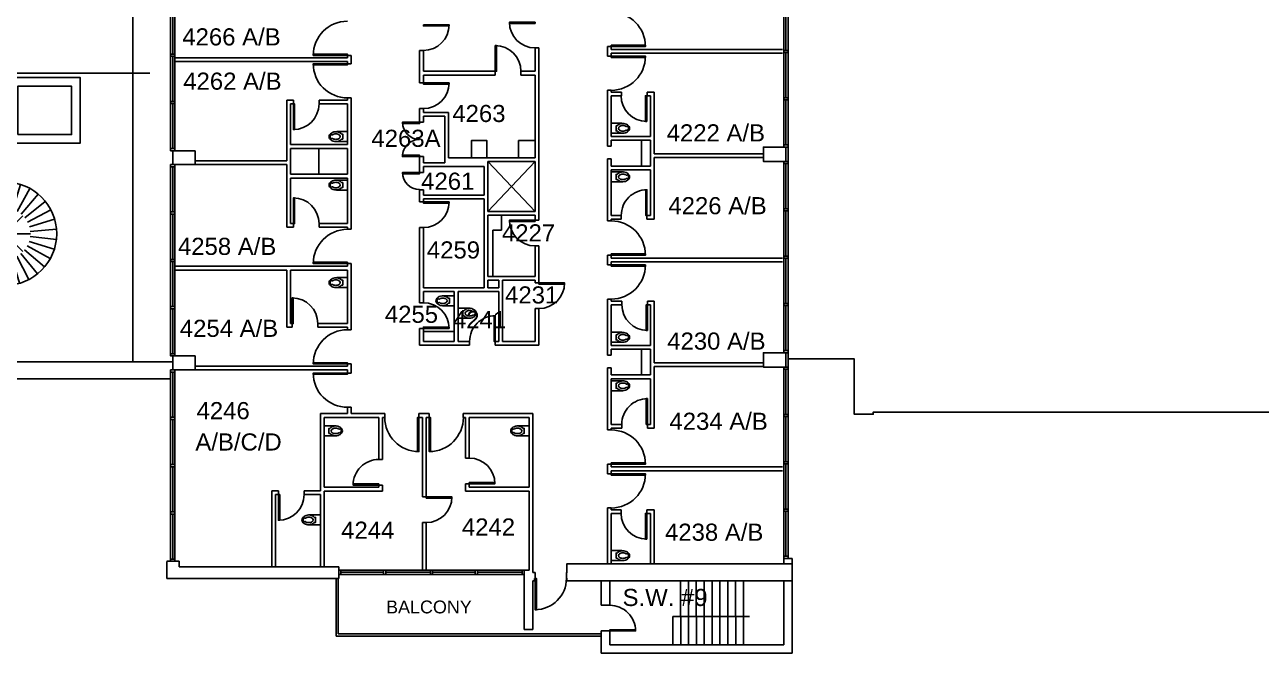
# Model space of a CAD drawing. Header units: inches. Extents: x -1050 to 5570, y -48 to 4302.
# Drawn here: x 2356 to 4091, y 211 to 1092 of the extents above; entities that cross this region are included whole.
import ezdxf

# ---------------------------------------------------------------- set-up
doc = ezdxf.new("R2010")
doc.units = ezdxf.units.IN
doc.header["$LTSCALE"] = 98
doc.header["$MEASUREMENT"] = 0
doc.layers.get('0').update_dxf_attribs({"linetype": 'CONTINUOUS'})
for name, color, linetype in [('A-ANNO-ROOM', 4, 'CONTINUOUS'), ('A-ANNO-TEXT', 4, 'CONTINUOUS'), ('A-DOOR', 2, 'CONTINUOUS'), ('A-FLOR-CASE', 3, 'CONTINUOUS'), ('A-FLOR-PFIX', 2, 'CONTINUOUS'), ('A-FLOR-STRS', 2, 'CONTINUOUS'), ('A-GLAZ', 2, 'CONTINUOUS'), ('A-ROOF-LEVL-THIN', 1, 'CONTINUOUS'), ('A-SHAFT', 1, 'CONTINUOUS'), ('A-WALL-FULL', 6, 'CONTINUOUS'), ('L-PLNT', 8, 'CONTINUOUS')]:
    doc.layers.add(name, color=color, linetype=linetype)
doc.styles.add('Arial', font='arial.ttf')

# ---------------------------------------------------------------- blocks, each defined once
blk = doc.blocks.new('WC')
for p, q in [((21.068753, -2.504894), (21.068753, -2.504894)), ((23.831759, -3.603083), (23.831759, -3.603083))]:
    blk.add_line(p, q)
for points in [[(16.399601, -6.93083, -0.022673), (14.875, -7), (0, -7), (0, -3.020761), (0, 0), (0, 3.020761), (0, 7), (14.875, 7)], [(16.211212, -6.937926, -0.074934), (12.562014, -6.387938, -0.085426), (9.670474, -4.920528, -0.066386), (8.264603, -3.550098), (6.711212, -3.550098), (6.711212, 3.449902), (8.264603, 3.449902, -0.066386), (9.670474, 4.820333, -0.085426), (12.562014, 6.287743, -0.111314), (17.991061, 6.709134)], [(23.722377, 3.991504, -0.562484), (23.529526, 3.158962), (21.300368, 2.424162, -0.238976), (20.853364, 2.492058, 0.08035), (18.976205, 3.421006, 0.074934), (16.211212, 3.837731, 0.074934), (13.446218, 3.421006, 0.085426), (11.462194, 2.414145, 0.066386), (10.624271, 1.597345, 0.330534), (10.624271, -1.69754, 0.066386), (11.462194, -2.51434, 0.085426), (13.446218, -3.521201, 0.074934), (16.211212, -3.937926, 0.074934), (18.976205, -3.521201, 0.08035), (20.853364, -2.592253, -0.238976), (21.300368, -2.524357), (23.503493, -3.250575, -0.549653), (23.710095, -4.069149)], [(25.75, 0, 0.143932), (25.015482, 2.498761, 0.107177), (22.564786, 4.949747, 0.077997), (19.212481, 6.431696, 0.065232), (14.875, 7)], [(24.25, 0, 0.143932), (23.754089, 1.687041, 0.059203), (22.750942, 2.902316)], [(22.67201, -2.976493, 0.063273), (23.754089, -1.687041, 0.143932), (24.25, 0)], [(23.748064, -4.023967, 0.06085), (25.015482, -2.498761, 0.143932), (25.75, 0)]]:
    blk.add_lwpolyline(points, format="xyb")
for centre, radius, start, end in [((16.211212, 5.443363), 12.38129, 270, 287.141641), ((17.043143, 2.746106), 9.558648, 287.141641, 306.672481), ((18.316811, 1.035634), 7.426057, 306.672481, 316.574161)]:
    blk.add_arc(centre, radius, start, end)
blk = doc.blocks.new('TREE')
at = {"layer": 'L-PLNT'}
for p, q in [((-9.9, 34.1), (-20.2, 69.5)), ((-3.1, 35.4), (-6.3, 72.1)), ((3.9, 35.3), (7.9, 71.9)), ((-22.2, 27.7), (-45.3, 56.4)), ((-16.4, 31.5), (-33.4, 64.2)), ((10.7, 33.9), (21.8, 69)), ((17.1, 31.1), (34.8, 63.4)), ((22.8, 27.2), (46.5, 55.4)), ((-31.1, 17.1), (-63.4, 34.8)), ((-27.2, 22.8), (-55.4, 46.5)), ((0, 10.9), (0, 35.5)), ((27.7, 22.2), (56.4, 45.3)), ((-33.9, 10.7), (-69, 21.8)), ((-7.7, 7.7), (-25.1, 25.1)), ((7.7, 7.7), (25.1, 25.1)), ((31.5, 16.4), (64.2, 33.4)), ((34.1, 9.9), (69.5, 20.2)), ((-35.3, 3.9), (-71.9, 7.9)), ((-10.9, 0), (-35.5, 0)), ((10.9, 0), (35.5, 0)), ((35.4, 3.1), (72.1, 6.3)), ((-35.4, -3.1), (-72.1, -6.3)), ((-34.1, -9.9), (-69.5, -20.2)), ((-31.5, -16.4), (-64.2, -33.4)), ((-7.7, -7.7), (-25.1, -25.1)), ((0, -10.9), (0, -35.5)), ((7.7, -7.7), (25.1, -25.1)), ((31.1, -17.1), (63.4, -34.8)), ((33.9, -10.7), (69, -21.8)), ((35.3, -3.9), (71.9, -7.9)), ((-27.7, -22.2), (-56.4, -45.3)), ((-22.8, -27.2), (-46.5, -55.4)), ((-17.1, -31.1), (-34.8, -63.4)), ((-10.7, -33.9), (-21.8, -69)), ((9.9, -34.1), (20.2, -69.5)), ((16.4, -31.5), (33.4, -64.2)), ((22.2, -27.7), (45.3, -56.4)), ((27.2, -22.8), (55.4, -46.5)), ((-3.9, -35.3), (-7.9, -71.9)), ((3.1, -35.4), (6.3, -72.1))]:
    blk.add_line(p, q, dxfattribs=at)
for radius in [72.4, 7.6]:
    blk.add_circle((0, 0), radius, dxfattribs=at)
blk = doc.blocks.new('*U129')
for p, q in [((0, 0), (0, 0)), ((48, 0), (48, 0))]:
    blk.add_line(p, q)
blk.add_lwpolyline([(0, 0), (0, -48), (1.75, -48), (1.75, 0)], close=True)
blk.add_arc((0, 0), 48, 270, 0)
blk = doc.blocks.new('*U130')
for p, q in [((0, 0), (0, 0)), ((-48, 0), (-48, 0))]:
    blk.add_line(p, q)
blk.add_lwpolyline([(0, 0), (0, -48), (-1.75, -48), (-1.75, 0)], close=True)
blk.add_arc((0, 0), 48, 180, 270)
blk = doc.blocks.new('*U131')
for p, q in [((0, 0), (0, 0)), ((-36, 0), (-36, 0))]:
    blk.add_line(p, q)
blk.add_lwpolyline([(0, 0), (0, -36), (-1.75, -36), (-1.75, 0)], close=True)
blk.add_arc((0, 0), 36, 180, 270)
blk = doc.blocks.new('*U132')
for p, q in [((0, 0), (0, 0)), ((-36, 0), (-36, 0))]:
    blk.add_line(p, q)
blk.add_lwpolyline([(0, 0), (0, 36), (-1.75, 36), (-1.75, 0)], close=True)
blk.add_arc((0, 0), 36, 90, 180)
blk = doc.blocks.new('*U133')
for p, q in [((0, 0), (0, 0)), ((48, 0), (48, 0))]:
    blk.add_line(p, q)
blk.add_lwpolyline([(0, 0), (0, 48), (1.75, 48), (1.75, 0)], close=True)
blk.add_arc((0, 0), 48, 0, 90)
blk = doc.blocks.new('*U134')
for p, q in [((0, 0), (0, 0)), ((-48, 0), (-48, 0))]:
    blk.add_line(p, q)
blk.add_lwpolyline([(0, 0), (0, 48), (-1.75, 48), (-1.75, 0)], close=True)
blk.add_arc((0, 0), 48, 90, 180)
blk = doc.blocks.new('*U90')
for p, q in [((0, 0), (0, 0)), ((36, 0), (36, 0))]:
    blk.add_line(p, q)
blk.add_lwpolyline([(0, 0), (0, 36), (1.75, 36), (1.75, 0)], close=True)
blk.add_arc((0, 0), 36, 0, 90)
blk = doc.blocks.new('*U135')
for p, q in [((0, 0), (0, 0)), ((36, 0), (36, 0))]:
    blk.add_line(p, q)
blk.add_lwpolyline([(0, 0), (0, -36), (1.75, -36), (1.75, 0)], close=True)
blk.add_arc((0, 0), 36, 270, 0)
blk = doc.blocks.new('*U140')
for p, q in [((0, 0), (0, 0)), ((-36, 0), (-36, 0))]:
    blk.add_line(p, q)
blk.add_lwpolyline([(0, 0), (0, 36), (-1.75, 36), (-1.75, 0)], close=True)
blk.add_arc((0, 0), 36, 90, 180)
blk = doc.blocks.new('*U141')
for p, q in [((0, 0), (0, 0)), ((-36, 0), (-36, 0))]:
    blk.add_line(p, q)
blk.add_lwpolyline([(0, 0), (0, -36), (-1.75, -36), (-1.75, 0)], close=True)
blk.add_arc((0, 0), 36, 180, 270)
blk = doc.blocks.new('*U142')
for p, q in [((0, 0), (0, 0)), ((-36, 0), (-36, 0))]:
    blk.add_line(p, q)
blk.add_lwpolyline([(0, 0), (0, 36), (-1.75, 36), (-1.75, 0)], close=True)
blk.add_arc((0, 0), 36, 90, 180)
blk = doc.blocks.new('*U143')
for p, q in [((0, 0), (0, 0)), ((-36, 0), (-36, 0))]:
    blk.add_line(p, q)
blk.add_lwpolyline([(0, 0), (0, -36), (-1.75, -36), (-1.75, 0)], close=True)
blk.add_arc((0, 0), 36, 180, 270)
blk = doc.blocks.new('*U144')
for p, q in [((0, 0), (0, 0)), ((-36, 0), (-36, 0))]:
    blk.add_line(p, q)
blk.add_lwpolyline([(0, 0), (0, 36), (-1.75, 36), (-1.75, 0)], close=True)
blk.add_arc((0, 0), 36, 90, 180)
blk = doc.blocks.new('*U145')
for p, q in [((0, 0), (0, 0)), ((-24, 0), (-24, 0))]:
    blk.add_line(p, q)
blk.add_lwpolyline([(0, 0), (0, 24), (-1.75, 24), (-1.75, 0)], close=True)
blk.add_arc((0, 0), 24, 90, 180)
blk = doc.blocks.new('*U146')
for p, q in [((0, 0), (0, 0)), ((24, 0), (24, 0))]:
    blk.add_line(p, q)
blk.add_lwpolyline([(0, 0), (0, 24), (1.75, 24), (1.75, 0)], close=True)
blk.add_arc((0, 0), 24, 0, 90)
blk = doc.blocks.new('*U153')
for p, q in [((0, 0), (0, 0)), ((-44, 0), (-44, 0))]:
    blk.add_line(p, q)
blk.add_lwpolyline([(0, 0), (0, -44), (-1.75, -44), (-1.75, 0)], close=True)
blk.add_arc((0, 0), 44, 180, 270)
blk = doc.blocks.new('*U154')
for p, q in [((0, 0), (0, 0)), ((36, 0), (36, 0))]:
    blk.add_line(p, q)
blk.add_lwpolyline([(0, 0), (0, -36), (1.75, -36), (1.75, 0)], close=True)
blk.add_arc((0, 0), 36, 270, 0)

msp = doc.modelspace()

# ---------------------------------------------------------------- linework, layer by layer
at = {"layer": 'A-FLOR-CASE'}
for p, q in [((3048.9, 929.5), (3048.9, 905.3)), ((3048.9, 929.5), (3072.3, 929.5)), ((3221.4, 930), (3221.4, 893.7)), ((3221.4, 637), (3221.4, 600.8))]:
    msp.add_line(p, q, dxfattribs=at)
msp.add_lwpolyline([(2982.9, 905.3), (2982.9, 929.5), (3004.6, 929.5), (3004.6, 905.3)], close=True, dxfattribs=at)
at = {"layer": 'A-FLOR-STRS'}
for p, q in [((3276.4, 262.2), (3276.4, 311.7)), ((3287.4, 262.2), (3287.4, 311.7)), ((3298.4, 262.2), (3298.4, 311.7)), ((3309.4, 262.2), (3309.4, 311.7)), ((3320.4, 262.2), (3320.4, 311.7)), ((3331.4, 262.2), (3331.4, 311.7)), ((3342.4, 262.2), (3342.4, 311.7)), ((3353.4, 262.2), (3353.4, 311.7)), ((3364.4, 262.2), (3364.4, 311.7)), ((3265.6, 262.2), (3373, 262.2)), ((3265.6, 262.2), (3265.6, 222.7)), ((3276.6, 262.2), (3276.6, 222.7)), ((3287.6, 262.2), (3287.6, 222.7)), ((3298.6, 262.2), (3298.6, 222.7)), ((3309.6, 262.2), (3309.6, 222.7)), ((3320.6, 262.2), (3320.6, 222.7)), ((3331.6, 262.2), (3331.6, 222.7)), ((3342.6, 262.2), (3342.6, 222.7)), ((3353.6, 262.2), (3353.6, 222.7)), ((3364.6, 262.2), (3364.6, 222.7))]:
    msp.add_line(p, q, dxfattribs=at)
at = {"layer": 'A-GLAZ'}
for p, q in [((2561, 1050.7), (2561, 1114.1)), ((2564, 1050.7), (2564, 1114.1)), ((2567, 1050.7), (2567, 1114.1)), ((3421, 1055.7), (3421, 1119.1)), ((3424, 1055.7), (3424, 1119.1)), ((3427, 1055.7), (3427, 1119.1)), ((2561, 984.3), (2561, 1047.7)), ((2564, 984.3), (2564, 1047.7)), ((2567, 984.3), (2567, 1047.7)), ((3421, 989.3), (3421, 1052.7)), ((3424, 989.3), (3424, 1052.7)), ((3427, 989.3), (3427, 1052.7)), ((2561, 917.9), (2561, 981.3)), ((2564, 917.9), (2564, 981.3)), ((2567, 917.9), (2567, 981.3)), ((3421, 922.9), (3421, 986.3)), ((3424, 922.9), (3424, 986.3)), ((3427, 922.9), (3427, 986.3)), ((2561, 829.3), (2561, 892.7)), ((2564, 829.3), (2564, 892.7)), ((2567, 829.3), (2567, 892.7)), ((3421, 833.8), (3421, 897.2)), ((3424, 833.8), (3424, 897.2)), ((3427, 833.8), (3427, 897.2)), ((2561, 762.9), (2561, 826.3)), ((2564, 762.9), (2564, 826.3)), ((2567, 762.9), (2567, 826.3)), ((3421, 767.4), (3421, 830.8)), ((3424, 767.4), (3424, 830.8)), ((3427, 767.4), (3427, 830.8)), ((3421, 701.1), (3421, 764.4)), ((3424, 701.1), (3424, 764.4)), ((3427, 701.1), (3427, 764.4)), ((2561, 696.6), (2561, 759.9)), ((2564, 696.6), (2564, 759.9)), ((2567, 696.6), (2567, 759.9)), ((3421, 634.7), (3421, 698.1)), ((3424, 634.7), (3424, 698.1)), ((3427, 634.7), (3427, 698.1)), ((2561, 630.2), (2561, 693.6)), ((2564, 630.2), (2564, 693.6)), ((2567, 630.2), (2567, 693.6)), ((3421, 545.6), (3421, 608.9)), ((3424, 545.6), (3424, 608.9)), ((3427, 545.6), (3427, 608.9)), ((2561, 541.6), (2561, 604.9)), ((2564, 541.6), (2564, 604.9)), ((2567, 541.6), (2567, 604.9)), ((2561, 475.2), (2561, 538.6)), ((2564, 475.2), (2564, 538.6)), ((2567, 475.2), (2567, 538.6)), ((3421, 479.2), (3421, 542.6)), ((3424, 479.2), (3424, 542.6)), ((3427, 479.2), (3427, 542.6)), ((2561, 408.8), (2561, 472.2)), ((2564, 408.8), (2564, 472.2)), ((2567, 408.8), (2567, 472.2)), ((3421, 412.8), (3421, 476.2)), ((3424, 412.8), (3424, 476.2)), ((3427, 412.8), (3427, 476.2)), ((2561, 342.4), (2561, 405.8)), ((2564, 342.4), (2564, 405.8)), ((2567, 342.4), (2567, 405.8)), ((3421, 346.4), (3421, 409.8)), ((3424, 346.4), (3424, 409.8)), ((3427, 346.4), (3427, 409.8)), ((2859.8, 327.2), (2800, 327.2)), ((2859.8, 324.2), (2800, 324.2)), ((2859.8, 321.2), (2800, 321.2)), ((2925.5, 327.2), (2862.8, 327.2)), ((2925.5, 324.2), (2862.8, 324.2)), ((2925.5, 321.2), (2862.8, 321.2)), ((2988.3, 327.2), (2928.5, 327.2)), ((2988.3, 324.2), (2928.5, 324.2)), ((2988.3, 321.2), (2928.5, 321.2)), ((3054, 327.2), (2991.3, 327.2)), ((3054, 324.2), (2991.3, 324.2)), ((3054, 321.2), (2991.3, 321.2))]:
    msp.add_line(p, q, dxfattribs=at)
at = {"layer": 'A-ROOF-LEVL-THIN'}
msp.add_lwpolyline([(3427, 623.2), (3520, 623.2), (3520, 545.7), (3546.5, 545.7), (3546.5, 548.7), (4112, 548.7), (4112, 499.2), (4565.5, 499.2), (4565.5, 545.2), (4592, 545.2), (4592, 1016.2)], dxfattribs=at)
at = {"layer": 'A-SHAFT'}
for p, q in [((3006, 830), (3072.3, 900.1)), ((3006.1, 900.1), (3072.4, 830))]:
    msp.add_line(p, q, dxfattribs=at)
at = {"layer": 'A-WALL-FULL'}
for p, q in [((3072.3, 1059.3), (3072.3, 1026.5)), ((3072.3, 1059.3), (3077.6, 1059.3)), ((3077.6, 1059.3), (3077.6, 817.8)), ((3173.8, 1047.8), (3173.8, 1061.2)), ((3173.8, 1061.2), (3179.1, 1061.2)), ((3179.1, 1057.3), (3179.1, 1061.2)), ((2809.1, 1045.6), (2567, 1045.6)), ((2809.1, 1048.7), (2814.3, 1048.7)), ((2809.1, 1045.6), (2809.1, 1048.7)), ((2814.3, 1037.1), (2814.3, 1048.7)), ((2910.3, 1055.8), (2910.3, 1010.3)), ((2910.3, 1055.8), (2915.6, 1055.8)), ((2915.6, 1055.8), (2915.6, 1026.5)), ((3173.8, 1047.8), (3179.1, 1047.8)), ((3179.1, 1057.3), (3419.4, 1057.3)), ((3179.1, 1052), (3419.4, 1052)), ((3179.1, 1047.8), (3179.1, 1052)), ((2809.1, 1040.4), (2567, 1040.4)), ((2809.1, 1037.1), (2809.1, 1040.4)), ((2809.1, 1037.1), (2814.3, 1037.1)), ((2915.6, 1026.5), (3016.5, 1026.5)), ((3016.5, 1026.5), (3016.5, 1021.2)), ((3052.5, 1026.5), (3072.3, 1026.5)), ((3052.5, 1026.5), (3052.5, 1021.2)), ((2910.3, 1010.3), (2915.6, 1010.3)), ((2915.6, 1021.2), (3016.5, 1021.2)), ((2915.6, 1021.2), (2915.6, 1010.3)), ((3052.5, 1021.2), (3072.3, 1021.2)), ((3072.3, 1021.2), (3072.3, 905.3)), ((2809.1, 989.2), (2814.3, 989.2)), ((2809.1, 985.9), (2809.1, 989.2)), ((2814.3, 805), (2814.3, 989.2)), ((3173.8, 921.5), (3173.8, 999.9)), ((3173.8, 999.9), (3179.1, 999.9)), ((3179.1, 997.4), (3179.1, 999.9)), ((3179.1, 997.4), (3193.4, 997.4)), ((3179.1, 992.2), (3193.4, 992.2)), ((3179.1, 935.2), (3179.1, 992.2)), ((3193.4, 992.2), (3193.4, 997.4)), ((3229.4, 997.4), (3239.1, 997.4)), ((3229.4, 992.2), (3229.4, 997.4)), ((3229.4, 992.2), (3233.9, 992.2)), ((3233.9, 992.2), (3233.9, 935.2)), ((3239.1, 997.4), (3239.1, 911)), ((2724, 985.9), (2724, 900.9)), ((2733.2, 985.9), (2724, 985.9)), ((2729.2, 980.7), (2729.2, 923.7)), ((2733.2, 980.7), (2729.2, 980.7)), ((2733.2, 985.9), (2733.2, 980.7)), ((2809.1, 985.9), (2769.2, 985.9)), ((2769.2, 985.9), (2769.2, 980.7)), ((2809.1, 980.7), (2769.2, 980.7)), ((2809.1, 923.7), (2809.1, 980.7)), ((2910.3, 974.3), (2910.3, 955)), ((2910.3, 974.3), (2915.6, 974.3)), ((2915.6, 974.3), (2915.6, 968.9)), ((2915.6, 955), (2910.3, 955)), ((2915.6, 968.9), (2950.7, 968.9)), ((2915.6, 963.7), (2945.5, 963.7)), ((2915.6, 963.7), (2915.6, 955)), ((2945.5, 963.7), (2945.5, 898.4)), ((2950.7, 968.9), (2950.7, 905.3)), ((2809.1, 923.7), (2729.2, 923.7)), ((3173.8, 921.5), (3179.1, 921.5)), ((3179.1, 935.2), (3233.9, 935.2)), ((3179.1, 930), (3233.9, 930)), ((3179.1, 921.5), (3179.1, 930)), ((3233.9, 893.7), (3233.9, 930)), ((3424, 900.2), (3424, 920.2)), ((2564, 915.2), (2564, 895.7)), ((2809.1, 918.5), (2729.2, 918.5)), ((2729.2, 882.2), (2729.2, 918.5)), ((2769.1, 918.5), (2769.1, 882.2)), ((2809.1, 882.2), (2809.1, 918.5)), ((2915.6, 907), (2910.3, 907)), ((2910.3, 907), (2910.3, 884.6)), ((2915.6, 907), (2915.6, 898.4)), ((2950.7, 905.3), (3072.3, 905.3)), ((3173.8, 816.7), (3173.8, 903.6)), ((3173.8, 903.6), (3179.1, 903.6)), ((3179.1, 893.7), (3179.1, 903.6)), ((3392.4, 911), (3239.1, 911)), ((3239.1, 819.3), (3239.1, 905.7)), ((3392.4, 905.7), (3239.1, 905.7)), ((2595.7, 900.9), (2724, 900.9)), ((2724, 807.8), (2724, 895.7)), ((2915.6, 884.6), (2910.3, 884.6)), ((2945.5, 898.4), (2915.6, 898.4)), ((2915.6, 893.1), (3000.9, 893.1)), ((2915.6, 893.1), (2915.6, 884.6)), ((3000.9, 893.1), (3000.9, 852.7)), ((3006.1, 900.1), (3006.1, 830)), ((3006.1, 900.1), (3072.3, 900.1)), ((3072.3, 900.1), (3072.3, 830)), ((3179.1, 893.7), (3233.9, 893.7)), ((3179.1, 824.5), (3179.1, 888.4)), ((3179.1, 888.4), (3233.9, 888.4)), ((3233.9, 824.5), (3233.9, 888.4)), ((2809.1, 882.2), (2729.2, 882.2)), ((2729.2, 813), (2729.2, 876.9)), ((2809.1, 876.9), (2729.2, 876.9)), ((2809.1, 813), (2809.1, 876.9)), ((2910.3, 860.4), (2910.3, 843.5)), ((2915.6, 860.4), (2910.3, 860.4)), ((2915.6, 852.7), (2915.6, 860.4)), ((2915.6, 852.7), (3000.9, 852.7)), ((2910.3, 843.5), (2915.6, 843.5)), ((2915.6, 847.5), (3000.9, 847.5)), ((2915.6, 847.5), (2915.6, 843.5)), ((3000.9, 847.5), (3000.9, 723.1)), ((3006.1, 830), (3072.4, 830)), ((3006.1, 824.7), (3072.3, 824.7)), ((3006.1, 824.7), (3006.1, 738.8)), ((3025.1, 803.7), (3025.1, 824.7)), ((3072.3, 824.7), (3072.3, 817.8)), ((3072.3, 817.8), (3077.6, 817.8)), ((3173.8, 816.7), (3179.1, 816.7)), ((3179.1, 824.5), (3193.1, 824.5)), ((3179.1, 819.3), (3193.1, 819.3)), ((3179.1, 816.7), (3179.1, 819.3)), ((3193.1, 824.5), (3193.1, 819.3)), ((3229.1, 824.5), (3233.9, 824.5)), ((3229.1, 824.5), (3229.1, 819.3)), ((3229.1, 819.3), (3239.1, 819.3)), ((2733.2, 807.8), (2724, 807.8)), ((2733.2, 813), (2729.2, 813)), ((2733.2, 813), (2733.2, 807.8)), ((2809.1, 813), (2769.2, 813)), ((2769.2, 813), (2769.2, 807.8)), ((2809.1, 807.8), (2769.2, 807.8)), ((2809.1, 805), (2809.1, 807.8)), ((2809.1, 805), (2814.3, 805)), ((2910.3, 807.5), (2910.3, 702.1)), ((2910.3, 807.5), (2915.6, 807.5)), ((2915.6, 807.5), (2915.6, 723.1)), ((3013.1, 738.8), (3013.1, 803.7)), ((3013.1, 803.7), (3025.1, 803.7)), ((3072.3, 781.8), (3072.3, 738.8)), ((3072.3, 781.8), (3077.6, 781.8)), ((3077.6, 781.8), (3077.6, 729.9)), ((3173.8, 755.2), (3173.8, 768.7)), ((3173.8, 768.7), (3179.1, 768.7)), ((3179.1, 764.7), (3179.1, 768.7)), ((3179.1, 764.7), (3419.4, 764.7)), ((2809.1, 753.1), (2567, 753.1)), ((2724, 747.8), (2567, 747.8)), ((2724, 747.8), (2724, 667.6)), ((2809.1, 747.8), (2729.2, 747.8)), ((2729.2, 747.8), (2729.2, 672.9)), ((2809.1, 757), (2814.3, 757)), ((2809.1, 753.1), (2809.1, 756.9)), ((2809.1, 672.9), (2809.1, 747.8)), ((2814.3, 664.2), (2814.3, 757)), ((3173.8, 755.2), (3179.1, 755.2)), ((3179.1, 759.5), (3419.4, 759.5)), ((3179.1, 755.2), (3179.1, 759.5)), ((3072.3, 738.8), (3006.1, 738.8)), ((3021.2, 733.6), (3006.1, 733.6)), ((3006.1, 733.6), (3006.1, 723.1)), ((3021.2, 733.6), (3021.2, 723.1)), ((3072.3, 733.6), (3026.4, 733.6)), ((3026.4, 733.6), (3026.4, 647.9)), ((3072.3, 733.6), (3072.3, 729.9)), ((3072.3, 729.9), (3077.6, 729.9)), ((2915.6, 723.1), (3000.9, 723.1)), ((2915.6, 717.8), (2958.9, 717.8)), ((2915.6, 717.8), (2915.6, 702.1)), ((2958.9, 717.8), (2958.9, 647.9)), ((2964.2, 717.8), (2964.2, 647.9)), ((2964.2, 717.8), (3021.2, 717.8)), ((3006.1, 723.1), (3021.2, 723.1)), ((3021.2, 717.8), (3021.2, 647.9)), ((2915.6, 702.1), (2910.3, 702.1)), ((3072.3, 693.9), (3072.3, 647.9)), ((3072.3, 693.9), (3077.6, 693.9)), ((3077.6, 693.9), (3077.6, 642.6)), ((3173.8, 628.6), (3173.8, 707.3)), ((3173.8, 707.3), (3179.1, 707.3)), ((3179.1, 704.5), (3179.1, 707.3)), ((3179.1, 704.5), (3193.9, 704.5)), ((3179.1, 699.3), (3193.9, 699.3)), ((3179.1, 642.3), (3179.1, 699.3)), ((3193.9, 704.5), (3193.9, 699.3)), ((3229.9, 704.5), (3239.1, 704.5)), ((3229.9, 699.3), (3229.9, 704.5)), ((3229.9, 699.3), (3233.9, 699.3)), ((3233.9, 699.3), (3233.9, 642.3)), ((3239.1, 704.5), (3239.1, 618)), ((2731.4, 667.6), (2724, 667.6)), ((2731.4, 672.9), (2729.2, 672.9)), ((2731.4, 672.9), (2731.4, 667.6)), ((2809.1, 672.9), (2767.4, 672.9)), ((2767.4, 672.9), (2767.4, 667.6)), ((2809.1, 667.6), (2767.4, 667.6)), ((2809.1, 664.2), (2809.1, 667.6)), ((2809.1, 664.2), (2814.3, 664.2)), ((2910.3, 666.1), (2910.3, 642.6)), ((2915.6, 666.1), (2910.3, 666.1)), ((2915.6, 666.1), (2915.6, 647.9)), ((2915.6, 661.8), (2958.9, 661.8)), ((2910.3, 642.6), (2980.4, 642.6)), ((2915.6, 647.9), (2958.9, 647.9)), ((2964.2, 647.9), (2980.4, 647.9)), ((2980.4, 647.9), (2980.4, 642.6)), ((3016.4, 647.9), (3021.2, 647.9)), ((3016.4, 647.9), (3016.4, 642.6)), ((3016.4, 642.6), (3077.6, 642.6)), ((3026.4, 647.9), (3072.3, 647.9)), ((3179.1, 642.3), (3233.9, 642.3)), ((2564, 627.4), (2564, 607.9)), ((3173.8, 628.6), (3179.1, 628.6)), ((3179.1, 637), (3233.9, 637)), ((3179.1, 628.6), (3179.1, 637)), ((3233.9, 600.8), (3233.9, 637)), ((3424, 611.9), (3424, 631.9)), ((2564, 619.4), (2271.4, 619.4)), ((2595.7, 613.2), (2809.1, 613.2)), ((2809.1, 616.2), (2814.3, 616.2)), ((2809.1, 613.2), (2809.1, 616.2)), ((2809.1, 603.5), (2809.1, 607.9)), ((2814.3, 603.5), (2814.3, 616.2)), ((3173.8, 523.8), (3173.8, 610.7)), ((3173.8, 610.7), (3179.1, 610.7)), ((3179.1, 600.8), (3179.1, 610.7)), ((3392.4, 618), (3239.1, 618)), ((3239.1, 526.3), (3239.1, 612.8)), ((3392.4, 612.8), (3239.1, 612.8)), ((2273, 595.3), (2561, 595.3)), ((2809.1, 603.5), (2814.3, 603.5)), ((3179.1, 600.8), (3233.9, 600.8)), ((3179.1, 531.6), (3179.1, 595.5)), ((3179.1, 595.5), (3233.9, 595.5)), ((3233.9, 531.6), (3233.9, 595.5)), ((2809.1, 546.7), (2809.1, 555.5)), ((2809.1, 555.5), (2814.3, 555.5)), ((2814.3, 546.7), (2814.3, 555.5)), ((2771.1, 546.7), (2809.1, 546.7)), ((2771.1, 546.7), (2771.1, 438.5)), ((2776.3, 541.4), (2853.1, 541.4)), ((2776.3, 541.4), (2776.3, 443.4)), ((2814.3, 546.7), (2861.3, 546.7)), ((2853.1, 541.4), (2853.1, 482.4)), ((2858.4, 541.4), (2858.4, 482.4)), ((2858.4, 541.4), (2861.3, 541.4)), ((2861.3, 546.7), (2861.3, 541.4)), ((2909.3, 546.7), (2923.8, 546.7)), ((2909.3, 541.4), (2909.3, 546.7)), ((2909.3, 541.4), (2914.3, 541.4)), ((2914.3, 541.4), (2914.3, 429.9)), ((2919.6, 541.4), (2919.6, 429.9)), ((2919.6, 541.4), (2923.8, 541.4)), ((2923.8, 541.4), (2923.8, 546.7)), ((2971.6, 546.7), (3069, 546.7)), ((2971.6, 541.4), (2971.6, 546.7)), ((2971.6, 541.4), (2974.8, 541.4)), ((2974.8, 541.4), (2974.8, 484.3)), ((2980, 541.4), (2980, 484.3)), ((2980, 541.4), (3063.8, 541.4)), ((3063.8, 443.4), (3063.8, 541.4)), ((3069, 323.7), (3069, 546.7)), ((3173.8, 523.8), (3179.1, 523.8)), ((3179.1, 531.6), (3193.9, 531.6)), ((3179.1, 523.8), (3179.1, 526.3)), ((3179.1, 526.3), (3193.9, 526.3)), ((3193.9, 531.6), (3193.9, 526.3)), ((3229.9, 531.6), (3233.9, 531.6)), ((3229.9, 531.6), (3229.9, 526.3)), ((3229.9, 526.3), (3239.1, 526.3)), ((2853.1, 482.4), (2858.4, 482.4)), ((2974.8, 484.3), (2980, 484.3)), ((3173.8, 462.3), (3173.8, 475.7)), ((3173.8, 475.7), (3179.1, 475.7)), ((3179.1, 471.8), (3179.1, 475.7)), ((3179.1, 471.8), (3419.4, 471.8)), ((3173.8, 462.3), (3179.1, 462.3)), ((3179.1, 466.5), (3419.4, 466.5)), ((3179.1, 462.3), (3179.1, 466.5)), ((2703.1, 438.5), (2703.1, 331.7)), ((2703.1, 438.5), (2712.3, 438.5)), ((2712.3, 438.5), (2712.3, 433.2)), ((2748.3, 438.5), (2771.1, 438.5)), ((2748.3, 438.5), (2748.3, 433.2)), ((2853.1, 443.4), (2776.3, 443.4)), ((2858.4, 438.1), (2776.3, 438.1)), ((2776.3, 438.1), (2776.3, 331.7)), ((2853.1, 446.4), (2853.1, 443.4)), ((2853.1, 446.4), (2858.4, 446.4)), ((2858.4, 446.4), (2858.4, 438.1)), ((2974.8, 448.3), (2974.8, 438.1)), ((2980, 448.3), (2974.8, 448.3)), ((2974.8, 438.1), (3063.8, 438.1)), ((2980, 448.3), (2980, 443.4)), ((2980, 443.4), (3063.8, 443.4)), ((3063.8, 327.2), (3063.8, 438.1)), ((2708.3, 433.2), (2708.3, 331.7)), ((2708.3, 433.2), (2712.3, 433.2)), ((2748.3, 433.2), (2771.1, 433.2)), ((2771.1, 433.2), (2771.1, 331.7)), ((2919.6, 429.9), (2914.3, 429.9)), ((3173.8, 336.2), (3173.8, 414.4)), ((3173.8, 414.4), (3179.1, 414.4)), ((3179.1, 411.9), (3179.1, 414.4)), ((3179.1, 411.9), (3192.8, 411.9)), ((3179.1, 336.2), (3179.1, 406.7)), ((3179.1, 406.7), (3192.8, 406.7)), ((3192.8, 411.9), (3192.8, 406.7)), ((3228.8, 411.9), (3239.1, 411.9)), ((3228.8, 406.7), (3228.8, 411.9)), ((3228.8, 406.7), (3233.9, 406.7)), ((3233.9, 406.7), (3233.9, 336.2)), ((3239.1, 411.9), (3239.1, 336.2)), ((2919.6, 393.9), (2914.3, 393.9)), ((2914.3, 393.9), (2914.3, 327.2)), ((2919.6, 393.9), (2919.6, 327.2)), ((2556, 339.7), (2572.9, 339.7)), ((2556, 315.7), (2556, 339.2)), ((2572.9, 339.7), (2572.9, 331.7)), ((2797, 331.7), (2572.9, 331.7)), ((2797, 331.7), (2797, 315.7)), ((3421, 336.2), (3421, 346.7)), ((3433, 343.7), (3433, 339.2)), ((3433, 338.7), (3433, 210.7)), ((2797, 315.7), (2556, 315.7)), ((2793.3, 315.7), (2793.3, 234.7)), ((2796.3, 315.7), (2796.3, 237.7)), ((3057, 327.2), (3057, 315.7)), ((3057, 244.2), (3057, 315.7)), ((3072.3, 323.7), (3069, 323.7)), ((3071.5, 312.2), (3069, 312.2)), ((3069, 312.2), (3069, 244.2)), ((3072.3, 315.7), (3071.5, 315.7)), ((3071.5, 315.7), (3071.5, 312.2)), ((3072.3, 315.7), (3072.3, 323.7)), ((3177.1, 312.2), (3177.1, 277.9)), ((3420.9, 222.7), (3420.9, 312.2)), ((3165, 311.7), (3165, 277.9)), ((3165, 277.9), (3177.1, 277.9)), ((3057, 244.2), (3069, 244.2)), ((2793.3, 234.7), (3165, 234.7)), ((2796.3, 237.7), (3165, 237.7)), ((3165, 210.7), (3165, 241.9)), ((3165, 241.9), (3177.1, 241.9)), ((3177.1, 241.9), (3177.1, 222.7)), ((3177.1, 241.9), (3177.1, 241.9)), ((3165, 210.7), (3433, 210.7)), ((3177.1, 222.7), (3420.9, 222.7))]:
    msp.add_line(p, q, dxfattribs=at)
for points in [[(2561, 1047.7), (2561, 1050.7), (2567, 1050.7), (2567, 1047.7)], [(3421, 1052.7), (3421, 1055.7), (3427, 1055.7), (3427, 1052.7)], [(3421, 986.3), (3421, 989.3), (3427, 989.3), (3427, 986.3)], [(2561, 981.3), (2561, 984.3), (2567, 984.3), (2567, 981.3)], [(3421, 830.8), (3421, 833.8), (3427, 833.8), (3427, 830.8)], [(2561, 826.3), (2561, 829.3), (2567, 829.3), (2567, 826.3)], [(3421, 764.4), (3421, 767.4), (3427, 767.4), (3427, 764.4)], [(2561, 759.9), (2561, 762.9), (2567, 762.9), (2567, 759.9)], [(2561, 693.6), (2561, 696.6), (2567, 696.6), (2567, 693.6)], [(3421, 698.1), (3421, 701.1), (3427, 701.1), (3427, 698.1)], [(2561, 538.6), (2561, 541.6), (2567, 541.6), (2567, 538.6)], [(3421, 542.6), (3421, 545.6), (3427, 545.6), (3427, 542.6)], [(2561, 472.2), (2561, 475.2), (2567, 475.2), (2567, 472.2)], [(3421, 476.2), (3421, 479.2), (3427, 479.2), (3427, 476.2)], [(2561, 405.8), (2561, 408.8), (2567, 408.8), (2567, 405.8)], [(3421, 409.8), (3421, 412.8), (3427, 412.8), (3427, 409.8)], [(3116.3, 315.7), (3117, 315.7), (3117, 312.2), (3433, 312.2), (3433, 336.2), (3117, 336.2), (3117, 323.7), (3116.3, 323.7)], [(2862.8, 321.2), (2859.8, 321.2), (2859.8, 327.2), (2862.8, 327.2)], [(2928.5, 321.2), (2925.5, 321.2), (2925.5, 327.2), (2928.5, 327.2)], [(2991.3, 321.2), (2988.3, 321.2), (2988.3, 327.2), (2991.3, 327.2)]]:
    msp.add_lwpolyline(points, close=True, dxfattribs=at)
for points in [[(3427, 920.2), (3392.4, 920.2), (3392.4, 900.2), (3427, 900.2)], [(3427, 924), (3427, 897.2), (3421, 897.2), (3421, 900.2)], [(3427, 923.2), (3421, 923.2), (3421, 920.2), (3421, 920.2)], [(2595.7, 915.2), (2561, 915.2), (2561, 918.2), (2567, 918.2), (2567, 915.2)], [(2595.7, 895.7), (2595.7, 915.2)], [(2567, 895.7), (2567, 892.7), (2561, 892.7), (2561, 895.7), (2724, 895.7)], [(2595.7, 627.4), (2561, 627.4), (2561, 630.4), (2567, 630.4), (2567, 627.4)], [(2595.7, 607.9), (2595.7, 627.4)], [(3427, 631.9), (3392.4, 631.9), (3392.4, 611.9), (3427, 611.9)], [(3427, 634.9), (3427, 608.9), (3421, 608.9), (3421, 611.9)], [(3427, 634.9), (3421, 634.9), (3421, 631.9), (3421, 631.9)], [(2567, 607.9), (2567, 604.9), (2561, 604.9), (2561, 607.9), (2809.1, 607.9)], [(2567, 339.7), (2567, 342.7), (2561, 342.7), (2561, 339.7), (2561, 339.7)], [(3421, 346.7), (3427, 346.7), (3427, 343.7)], [(3433, 343.7), (3421, 343.7), (3421, 343.7)], [(2797, 327.2), (2800, 327.2), (2800, 321.2), (2797, 321.2)], [(3063.8, 327.2), (3054, 327.2), (3054, 321.2), (3057, 321.2), (3057, 321.2)]]:
    msp.add_lwpolyline(points, dxfattribs=at)
at = {"layer": 'L-PLNT'}
for p, q in [((2508, 1539), (2508, 619.4)), ((2257.5, 1023.8), (2532, 1023.8))]:
    msp.add_line(p, q, dxfattribs=at)
for points in [[(2334.7, 925.9), (2334.7, 1017.6), (2434.3, 1017.6), (2434.3, 925.9)], [(2346.7, 937.9), (2346.7, 1005.6), (2422.3, 1005.6), (2422.3, 937.9)]]:
    msp.add_lwpolyline(points, close=True, dxfattribs=at)

# ---------------------------------------------------------------- block references
at = {"layer": 'A-DOOR'}
for name, p, rotation in [('*U130', (2809.1, 1048.8), 270), ('*U144', (3072.3, 1095.3), 89.9996579108415), ('*U134', (3179.1, 1061.2), 270), ('*U143', (2915.6, 1091.8), 89.9996579108415), ('*U143', (3016.5, 1026.5), 179.9996579108415), ('*U133', (3179.1, 1047.8), 270), ('*U129', (2809.1, 1037.2), 270), ('*U143', (2915.6, 1010.3), 89.9996579108415), ('*U90', (3228.8, 992.2), 179.9996579108415), ('*U142', (2733.2, 980.7), 179.9996579108415), ('*U145', (2910.3, 955), 89.9996579108415), ('*U146', (2910.3, 907), 89.9996579108415), ('*U145', (2910.3, 884.6), 89.9996579108415), ('*U135', (3229.1, 824.5), 179.9996579108415), ('*U141', (2733.2, 813), 179.9996579108415), ('*U143', (2915.6, 843.5), 89.9996579108415), ('*U144', (3072.3, 817.8), 89.9996579108415), ('*U134', (3179.1, 768.7), 270), ('*U130', (2809.1, 757), 270), ('*U133', (3179.1, 755.2), 270), ('*U143', (3077.6, 729.9), 89.9996579108415), ('*U141', (2731.4, 672.9), 179.9996579108415), ('*U135', (2915.6, 666.1), 89.9996579108415), ('*U90', (3229.9, 699.3), 179.9996579108415), ('*U135', (3016.4, 647.9), 179.9996579108415), ('*U130', (2809.1, 616.2), 270), ('*U129', (2809.1, 603.5), 270), ('*U135', (3229.9, 531.6), 179.9996579108415), ('*U134', (3179.1, 475.7), 270), ('*U131', (2853.1, 446.4), 269.9996579108415), ('*U132', (2980, 448.3), 269.9996579108415), ('*U133', (3179.1, 462.3), 270), ('*U140', (2712.3, 433.2), 179.9996579108415), ('*U90', (2919.6, 429.9), 269.9996579108415), ('*U90', (3228.8, 406.7), 179.9996579108415), ('*U154', (3177.1, 241.9), 90.00022821801035)]:
    msp.add_blockref(name, p, dxfattribs=dict(at, rotation=rotation))
for name, p in [('*U130', (2909.3, 541.4)), ('*U129', (2923.8, 541.4))]:
    msp.add_blockref(name, p, dxfattribs=at)
at = {"layer": 'A-DOOR', "xscale": -1}
msp.add_blockref('*U153', (3072.3, 315.7), dxfattribs=at)
at = {"layer": 'A-FLOR-PFIX', "xscale": -1}
for p in [(2809.1, 935), (2809.1, 867.1), (2809.1, 730.3), (2958.9, 704.8), (3063.8, 522.5)]:
    msp.add_blockref('WC', p, dxfattribs=at)
at = {"layer": 'A-FLOR-PFIX'}
for p in [(3179.1, 946.6), (3179.1, 878.6), (2964.2, 687.4), (3179.1, 653.6), (3179.1, 585.7), (2776.3, 522.5), (3179.1, 347.6)]:
    msp.add_blockref('WC', p, dxfattribs=at)
at = {"layer": 'A-FLOR-PFIX', "rotation": 180}
msp.add_blockref('WC', (2771.1, 397.6), dxfattribs=at)
at = {"layer": 'L-PLNT'}
msp.add_blockref('TREE', (2328.9, 798.8), dxfattribs=at)

# ---------------------------------------------------------------- texts
at = {"layer": 'A-ANNO-ROOM', "style": 'Arial'}
for s, p in [('4266 A/B', (2577.5, 1062.8)), ('4262 A/B', (2578.8, 1000.7)), ('4263', (2956.2, 955.4)), ('4263A', (2842.7, 920.6)), ('4222 A/B', (3256.8, 928.2)), ('4261', (2912.5, 860.5)), ('4226 A/B', (3259.2, 826.1)), ('4227', (3025.8, 788)), ('4258 A/B', (2571.4, 769.1)), ('4259', (2920.5, 764.1)), ('4231', (3030.2, 701)), ('4255', (2861.6, 673.9)), ('4254 A/B', (2574, 654.2)), ('4241', (2957.1, 666.4)), ('4230 A/B', (3257.6, 636.3)), ('4246', (2597.5, 538.8)), ('4234 A/B', (3260.7, 523.9)), ('A/B/C/D', (2595.8, 494.9)), ('4242', (2969.6, 375.7)), ('4244', (2800.3, 371.2)), ('4238 A/B', (3254.5, 368.4)), ('S.W. #9', (3195, 276.9))]:
    msp.add_text(s, height=24, dxfattribs=at).set_placement(p)
at = {"layer": 'A-ANNO-TEXT', "style": 'Arial'}
msp.add_text('BALCONY', height=18, dxfattribs=at).set_placement((2863.3, 266.6))

doc.saveas('drawing.dxf')
